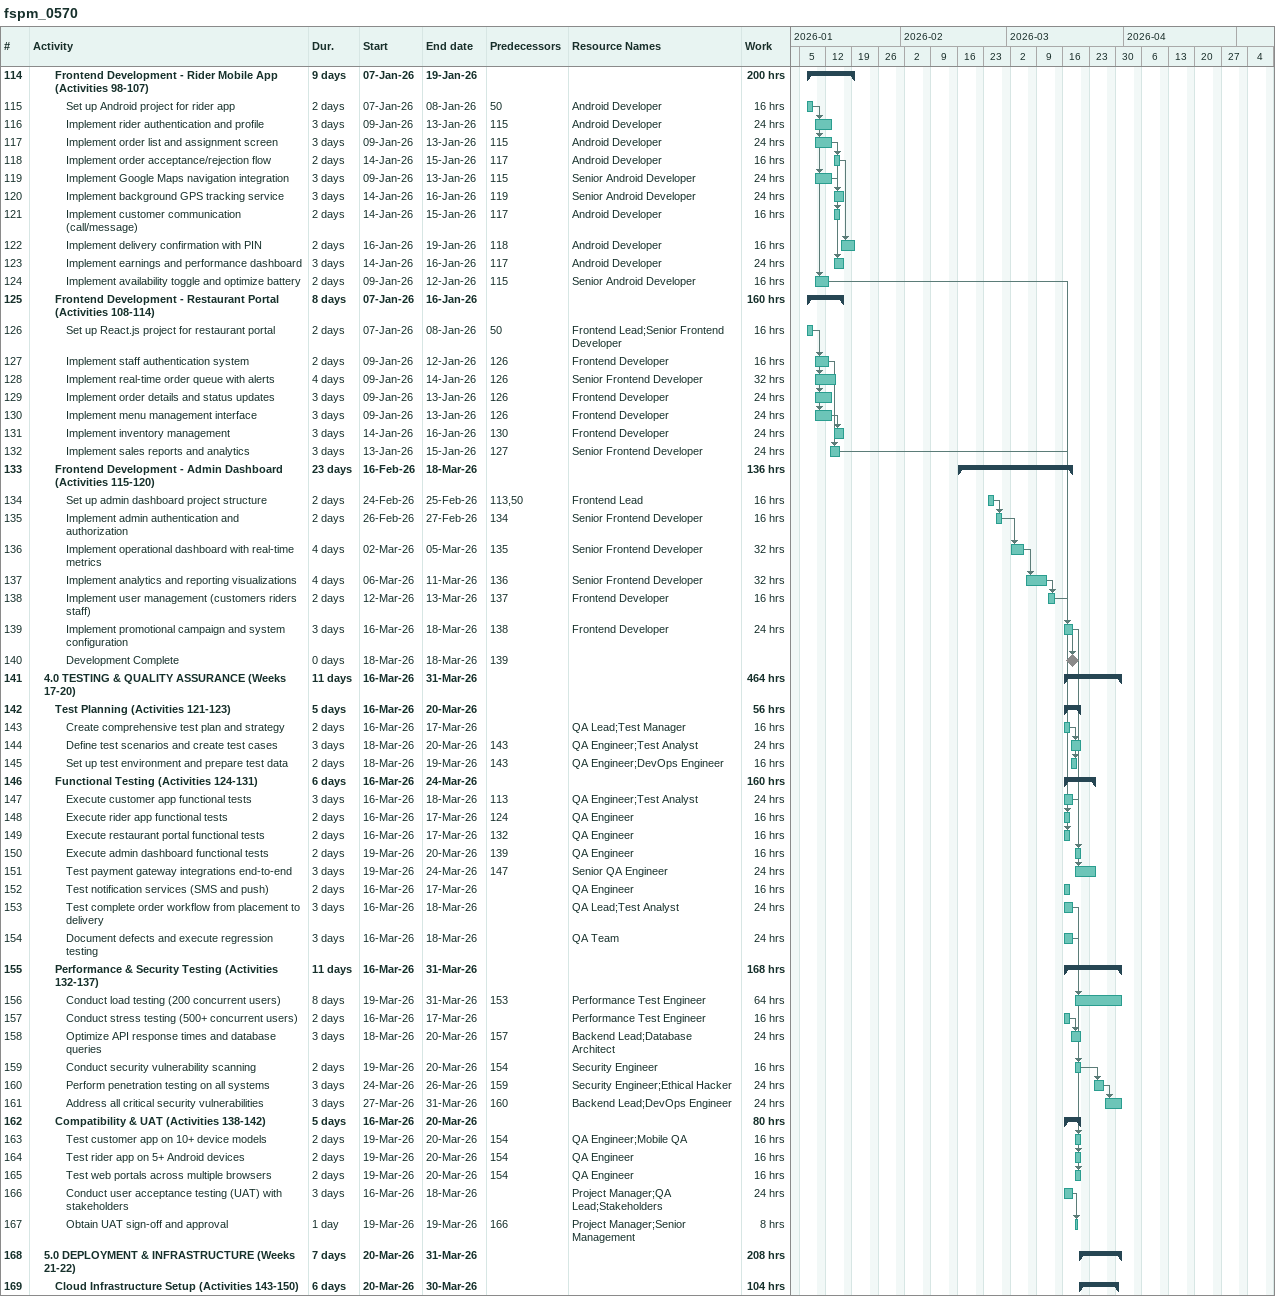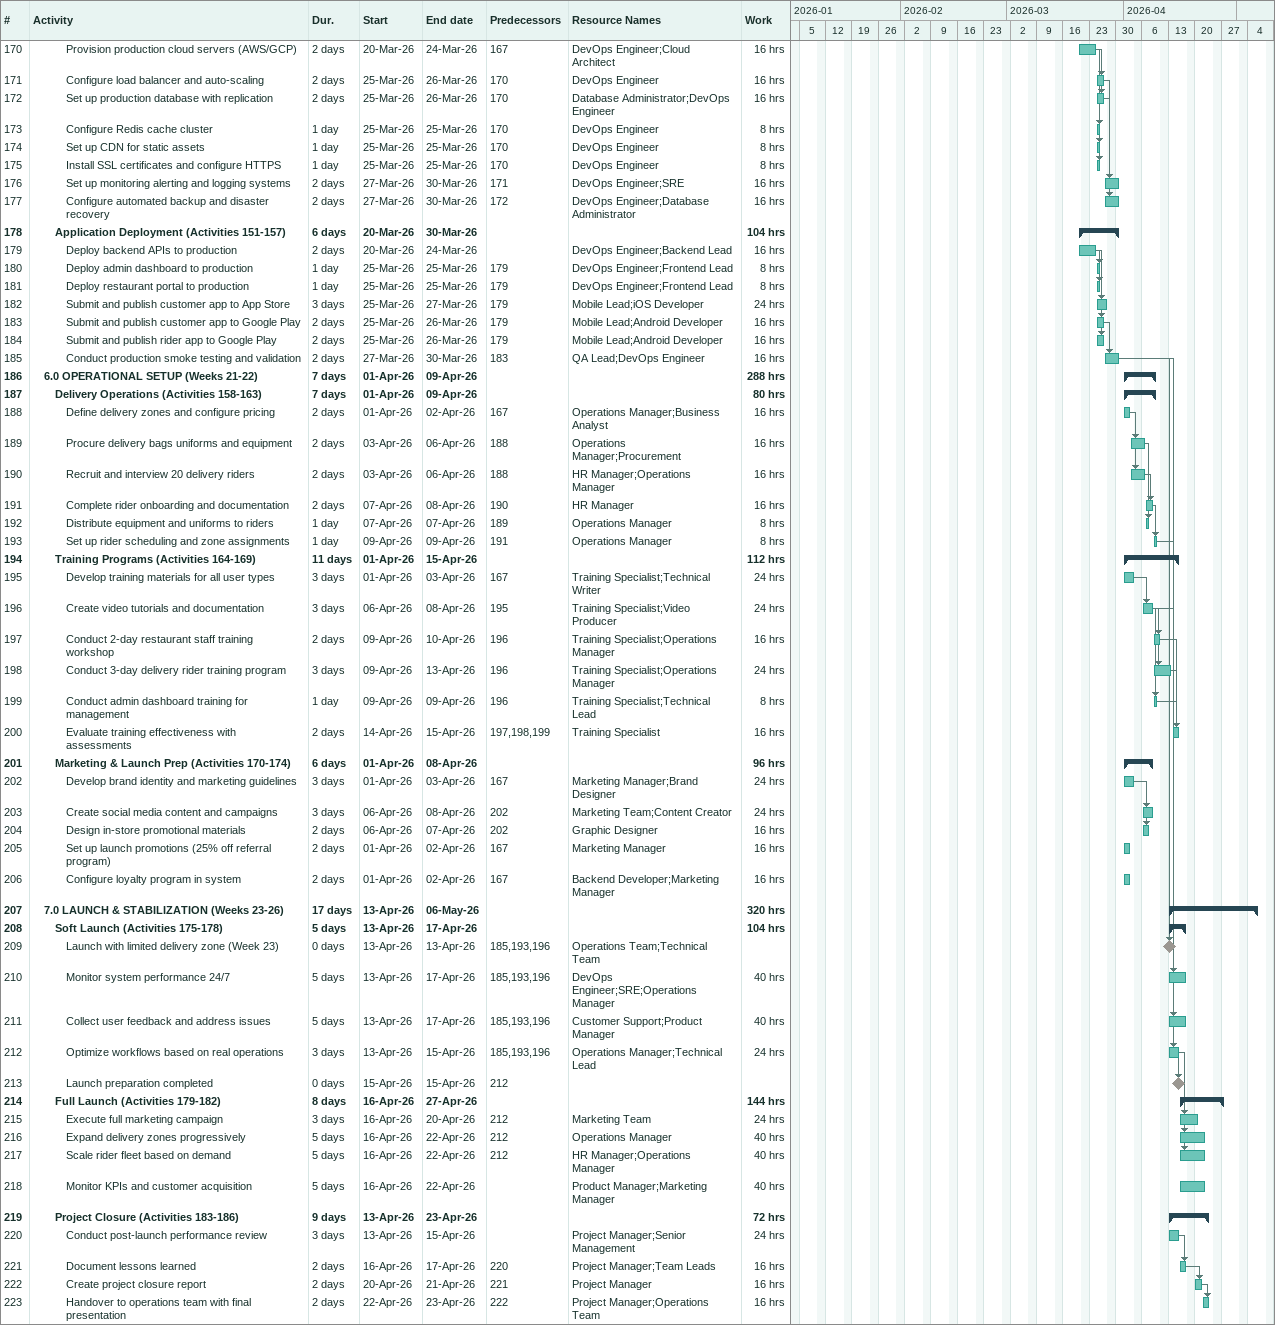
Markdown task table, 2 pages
fspm_0570

| ID | Level | Task | Duration | Start | Finish | Predecessors | Resources | Work (h) |
|---|---|---|---|---|---|---|---|---|
| 114 | 3 | **Frontend Development - Rider Mobile App (Activities 98-107)** | 9d | 2026-01-07 | 2026-01-19 |  |  | 200 |
| 115 | 4 | Set up Android project for rider app | 2d | 2026-01-07 | 2026-01-08 | 50 | Android Developer | 16 |
| 116 | 4 | Implement rider authentication and profile | 3d | 2026-01-09 | 2026-01-13 | 115 | Android Developer | 24 |
| 117 | 4 | Implement order list and assignment screen | 3d | 2026-01-09 | 2026-01-13 | 115 | Android Developer | 24 |
| 118 | 4 | Implement order acceptance/rejection flow | 2d | 2026-01-14 | 2026-01-15 | 117 | Android Developer | 16 |
| 119 | 4 | Implement Google Maps navigation integration | 3d | 2026-01-09 | 2026-01-13 | 115 | Senior Android Developer | 24 |
| 120 | 4 | Implement background GPS tracking service | 3d | 2026-01-14 | 2026-01-16 | 119 | Senior Android Developer | 24 |
| 121 | 4 | Implement customer communication (call/message) | 2d | 2026-01-14 | 2026-01-15 | 117 | Android Developer | 16 |
| 122 | 4 | Implement delivery confirmation with PIN | 2d | 2026-01-16 | 2026-01-19 | 118 | Android Developer | 16 |
| 123 | 4 | Implement earnings and performance dashboard | 3d | 2026-01-14 | 2026-01-16 | 117 | Android Developer | 24 |
| 124 | 4 | Implement availability toggle and optimize battery | 2d | 2026-01-09 | 2026-01-12 | 115 | Senior Android Developer | 16 |
| 125 | 3 | **Frontend Development - Restaurant Portal (Activities 108-114)** | 8d | 2026-01-07 | 2026-01-16 |  |  | 160 |
| 126 | 4 | Set up React.js project for restaurant portal | 2d | 2026-01-07 | 2026-01-08 | 50 | Frontend Lead;Senior Frontend Developer | 16 |
| 127 | 4 | Implement staff authentication system | 2d | 2026-01-09 | 2026-01-12 | 126 | Frontend Developer | 16 |
| 128 | 4 | Implement real-time order queue with alerts | 4d | 2026-01-09 | 2026-01-14 | 126 | Senior Frontend Developer | 32 |
| 129 | 4 | Implement order details and status updates | 3d | 2026-01-09 | 2026-01-13 | 126 | Frontend Developer | 24 |
| 130 | 4 | Implement menu management interface | 3d | 2026-01-09 | 2026-01-13 | 126 | Frontend Developer | 24 |
| 131 | 4 | Implement inventory management | 3d | 2026-01-14 | 2026-01-16 | 130 | Frontend Developer | 24 |
| 132 | 4 | Implement sales reports and analytics | 3d | 2026-01-13 | 2026-01-15 | 127 | Senior Frontend Developer | 24 |
| 133 | 3 | **Frontend Development - Admin Dashboard (Activities 115-120)** | 23d | 2026-02-16 | 2026-03-18 |  |  | 136 |
| 134 | 4 | Set up admin dashboard project structure | 2d | 2026-02-24 | 2026-02-25 | 113, 50 | Frontend Lead | 16 |
| 135 | 4 | Implement admin authentication and authorization | 2d | 2026-02-26 | 2026-02-27 | 134 | Senior Frontend Developer | 16 |
| 136 | 4 | Implement operational dashboard with real-time metrics | 4d | 2026-03-02 | 2026-03-05 | 135 | Senior Frontend Developer | 32 |
| 137 | 4 | Implement analytics and reporting visualizations | 4d | 2026-03-06 | 2026-03-11 | 136 | Senior Frontend Developer | 32 |
| 138 | 4 | Implement user management (customers riders staff) | 2d | 2026-03-12 | 2026-03-13 | 137 | Frontend Developer | 16 |
| 139 | 4 | Implement promotional campaign and system configuration | 3d | 2026-03-16 | 2026-03-18 | 138 | Frontend Developer | 24 |
| 140 | 4 | Development Complete | 0d | 2026-03-18 | 2026-03-18 | 139 |  |  |
| 141 | 2 | **4.0 TESTING & QUALITY ASSURANCE (Weeks 17-20)** | 11d | 2026-03-16 | 2026-03-31 |  |  | 464 |
| 142 | 3 | **Test Planning (Activities 121-123)** | 5d | 2026-03-16 | 2026-03-20 |  |  | 56 |
| 143 | 4 | Create comprehensive test plan and strategy | 2d | 2026-03-16 | 2026-03-17 |  | QA Lead;Test Manager | 16 |
| 144 | 4 | Define test scenarios and create test cases | 3d | 2026-03-18 | 2026-03-20 | 143 | QA Engineer;Test Analyst | 24 |
| 145 | 4 | Set up test environment and prepare test data | 2d | 2026-03-18 | 2026-03-19 | 143 | QA Engineer;DevOps Engineer | 16 |
| 146 | 3 | **Functional Testing (Activities 124-131)** | 6d | 2026-03-16 | 2026-03-24 |  |  | 160 |
| 147 | 4 | Execute customer app functional tests | 3d | 2026-03-16 | 2026-03-18 | 113 | QA Engineer;Test Analyst | 24 |
| 148 | 4 | Execute rider app functional tests | 2d | 2026-03-16 | 2026-03-17 | 124 | QA Engineer | 16 |
| 149 | 4 | Execute restaurant portal functional tests | 2d | 2026-03-16 | 2026-03-17 | 132 | QA Engineer | 16 |
| 150 | 4 | Execute admin dashboard functional tests | 2d | 2026-03-19 | 2026-03-20 | 139 | QA Engineer | 16 |
| 151 | 4 | Test payment gateway integrations end-to-end | 3d | 2026-03-19 | 2026-03-24 | 147 | Senior QA Engineer | 24 |
| 152 | 4 | Test notification services (SMS and push) | 2d | 2026-03-16 | 2026-03-17 |  | QA Engineer | 16 |
| 153 | 4 | Test complete order workflow from placement to delivery | 3d | 2026-03-16 | 2026-03-18 |  | QA Lead;Test Analyst | 24 |
| 154 | 4 | Document defects and execute regression testing | 3d | 2026-03-16 | 2026-03-18 |  | QA Team | 24 |
| 155 | 3 | **Performance & Security Testing (Activities 132-137)** | 11d | 2026-03-16 | 2026-03-31 |  |  | 168 |
| 156 | 4 | Conduct load testing (200 concurrent users) | 8d | 2026-03-19 | 2026-03-31 | 153 | Performance Test Engineer | 64 |
| 157 | 4 | Conduct stress testing (500+ concurrent users) | 2d | 2026-03-16 | 2026-03-17 |  | Performance Test Engineer | 16 |
| 158 | 4 | Optimize API response times and database queries | 3d | 2026-03-18 | 2026-03-20 | 157 | Backend Lead;Database Architect | 24 |
| 159 | 4 | Conduct security vulnerability scanning | 2d | 2026-03-19 | 2026-03-20 | 154 | Security Engineer | 16 |
| 160 | 4 | Perform penetration testing on all systems | 3d | 2026-03-24 | 2026-03-26 | 159 | Security Engineer;Ethical Hacker | 24 |
| 161 | 4 | Address all critical security vulnerabilities | 3d | 2026-03-27 | 2026-03-31 | 160 | Backend Lead;DevOps Engineer | 24 |
| 162 | 3 | **Compatibility & UAT (Activities 138-142)** | 5d | 2026-03-16 | 2026-03-20 |  |  | 80 |
| 163 | 4 | Test customer app on 10+ device models | 2d | 2026-03-19 | 2026-03-20 | 154 | QA Engineer;Mobile QA | 16 |
| 164 | 4 | Test rider app on 5+ Android devices | 2d | 2026-03-19 | 2026-03-20 | 154 | QA Engineer | 16 |
| 165 | 4 | Test web portals across multiple browsers | 2d | 2026-03-19 | 2026-03-20 | 154 | QA Engineer | 16 |
| 166 | 4 | Conduct user acceptance testing (UAT) with stakeholders | 3d | 2026-03-16 | 2026-03-18 |  | Project Manager;QA Lead;Stakeholders | 24 |
| 167 | 4 | Obtain UAT sign-off and approval | 1d | 2026-03-19 | 2026-03-19 | 166 | Project Manager;Senior Management | 8 |
| 168 | 2 | **5.0 DEPLOYMENT & INFRASTRUCTURE (Weeks 21-22)** | 7d | 2026-03-20 | 2026-03-31 |  |  | 208 |
| 169 | 3 | **Cloud Infrastructure Setup (Activities 143-150)** | 6d | 2026-03-20 | 2026-03-30 |  |  | 104 |
| 170 | 4 | Provision production cloud servers (AWS/GCP) | 2d | 2026-03-20 | 2026-03-24 | 167 | DevOps Engineer;Cloud Architect | 16 |
| 171 | 4 | Configure load balancer and auto-scaling | 2d | 2026-03-25 | 2026-03-26 | 170 | DevOps Engineer | 16 |
| 172 | 4 | Set up production database with replication | 2d | 2026-03-25 | 2026-03-26 | 170 | Database Administrator;DevOps Engineer | 16 |
| 173 | 4 | Configure Redis cache cluster | 1d | 2026-03-25 | 2026-03-25 | 170 | DevOps Engineer | 8 |
| 174 | 4 | Set up CDN for static assets | 1d | 2026-03-25 | 2026-03-25 | 170 | DevOps Engineer | 8 |
| 175 | 4 | Install SSL certificates and configure HTTPS | 1d | 2026-03-25 | 2026-03-25 | 170 | DevOps Engineer | 8 |
| 176 | 4 | Set up monitoring alerting and logging systems | 2d | 2026-03-27 | 2026-03-30 | 171 | DevOps Engineer;SRE | 16 |
| 177 | 4 | Configure automated backup and disaster recovery | 2d | 2026-03-27 | 2026-03-30 | 172 | DevOps Engineer;Database Administrator | 16 |
| 178 | 3 | **Application Deployment (Activities 151-157)** | 6d | 2026-03-20 | 2026-03-30 |  |  | 104 |
| 179 | 4 | Deploy backend APIs to production | 2d | 2026-03-20 | 2026-03-24 |  | DevOps Engineer;Backend Lead | 16 |
| 180 | 4 | Deploy admin dashboard to production | 1d | 2026-03-25 | 2026-03-25 | 179 | DevOps Engineer;Frontend Lead | 8 |
| 181 | 4 | Deploy restaurant portal to production | 1d | 2026-03-25 | 2026-03-25 | 179 | DevOps Engineer;Frontend Lead | 8 |
| 182 | 4 | Submit and publish customer app to App Store | 3d | 2026-03-25 | 2026-03-27 | 179 | Mobile Lead;iOS Developer | 24 |
| 183 | 4 | Submit and publish customer app to Google Play | 2d | 2026-03-25 | 2026-03-26 | 179 | Mobile Lead;Android Developer | 16 |
| 184 | 4 | Submit and publish rider app to Google Play | 2d | 2026-03-25 | 2026-03-26 | 179 | Mobile Lead;Android Developer | 16 |
| 185 | 4 | Conduct production smoke testing and validation | 2d | 2026-03-27 | 2026-03-30 | 183 | QA Lead;DevOps Engineer | 16 |
| 186 | 2 | **6.0 OPERATIONAL SETUP (Weeks 21-22)** | 7d | 2026-04-01 | 2026-04-09 |  |  | 288 |
| 187 | 3 | **Delivery Operations (Activities 158-163)** | 7d | 2026-04-01 | 2026-04-09 |  |  | 80 |
| 188 | 4 | Define delivery zones and configure pricing | 2d | 2026-04-01 | 2026-04-02 | 167 | Operations Manager;Business Analyst | 16 |
| 189 | 4 | Procure delivery bags uniforms and equipment | 2d | 2026-04-03 | 2026-04-06 | 188 | Operations Manager;Procurement | 16 |
| 190 | 4 | Recruit and interview 20 delivery riders | 2d | 2026-04-03 | 2026-04-06 | 188 | HR Manager;Operations Manager | 16 |
| 191 | 4 | Complete rider onboarding and documentation | 2d | 2026-04-07 | 2026-04-08 | 190 | HR Manager | 16 |
| 192 | 4 | Distribute equipment and uniforms to riders | 1d | 2026-04-07 | 2026-04-07 | 189 | Operations Manager | 8 |
| 193 | 4 | Set up rider scheduling and zone assignments | 1d | 2026-04-09 | 2026-04-09 | 191 | Operations Manager | 8 |
| 194 | 3 | **Training Programs (Activities 164-169)** | 11d | 2026-04-01 | 2026-04-15 |  |  | 112 |
| 195 | 4 | Develop training materials for all user types | 3d | 2026-04-01 | 2026-04-03 | 167 | Training Specialist;Technical Writer | 24 |
| 196 | 4 | Create video tutorials and documentation | 3d | 2026-04-06 | 2026-04-08 | 195 | Training Specialist;Video Producer | 24 |
| 197 | 4 | Conduct 2-day restaurant staff training workshop | 2d | 2026-04-09 | 2026-04-10 | 196 | Training Specialist;Operations Manager | 16 |
| 198 | 4 | Conduct 3-day delivery rider training program | 3d | 2026-04-09 | 2026-04-13 | 196 | Training Specialist;Operations Manager | 24 |
| 199 | 4 | Conduct admin dashboard training for management | 1d | 2026-04-09 | 2026-04-09 | 196 | Training Specialist;Technical Lead | 8 |
| 200 | 4 | Evaluate training effectiveness with assessments | 2d | 2026-04-14 | 2026-04-15 | 197, 198, 199 | Training Specialist | 16 |
| 201 | 3 | **Marketing & Launch Prep (Activities 170-174)** | 6d | 2026-04-01 | 2026-04-08 |  |  | 96 |
| 202 | 4 | Develop brand identity and marketing guidelines | 3d | 2026-04-01 | 2026-04-03 | 167 | Marketing Manager;Brand Designer | 24 |
| 203 | 4 | Create social media content and campaigns | 3d | 2026-04-06 | 2026-04-08 | 202 | Marketing Team;Content Creator | 24 |
| 204 | 4 | Design in-store promotional materials | 2d | 2026-04-06 | 2026-04-07 | 202 | Graphic Designer | 16 |
| 205 | 4 | Set up launch promotions (25% off referral program) | 2d | 2026-04-01 | 2026-04-02 | 167 | Marketing Manager | 16 |
| 206 | 4 | Configure loyalty program in system | 2d | 2026-04-01 | 2026-04-02 | 167 | Backend Developer;Marketing Manager | 16 |
| 207 | 2 | **7.0 LAUNCH & STABILIZATION (Weeks 23-26)** | 17d | 2026-04-13 | 2026-05-06 |  |  | 320 |
| 208 | 3 | **Soft Launch (Activities 175-178)** | 5d | 2026-04-13 | 2026-04-17 |  |  | 104 |
| 209 | 4 | Launch with limited delivery zone (Week 23) | 0d | 2026-04-13 | 2026-04-13 | 185, 193, 196 | Operations Team;Technical Team |  |
| 210 | 4 | Monitor system performance 24/7 | 5d | 2026-04-13 | 2026-04-17 | 185, 193, 196 | DevOps Engineer;SRE;Operations Manager | 40 |
| 211 | 4 | Collect user feedback and address issues | 5d | 2026-04-13 | 2026-04-17 | 185, 193, 196 | Customer Support;Product Manager | 40 |
| 212 | 4 | Optimize workflows based on real operations | 3d | 2026-04-13 | 2026-04-15 | 185, 193, 196 | Operations Manager;Technical Lead | 24 |
| 213 | 4 | Launch preparation completed | 0d | 2026-04-15 | 2026-04-15 | 212 |  |  |
| 214 | 3 | **Full Launch (Activities 179-182)** | 8d | 2026-04-16 | 2026-04-27 |  |  | 144 |
| 215 | 4 | Execute full marketing campaign | 3d | 2026-04-16 | 2026-04-20 | 212 | Marketing Team | 24 |
| 216 | 4 | Expand delivery zones progressively | 5d | 2026-04-16 | 2026-04-22 | 212 | Operations Manager | 40 |
| 217 | 4 | Scale rider fleet based on demand | 5d | 2026-04-16 | 2026-04-22 | 212 | HR Manager;Operations Manager | 40 |
| 218 | 4 | Monitor KPIs and customer acquisition | 5d | 2026-04-16 | 2026-04-22 |  | Product Manager;Marketing Manager | 40 |
| 219 | 3 | **Project Closure (Activities 183-186)** | 9d | 2026-04-13 | 2026-04-23 |  |  | 72 |
| 220 | 4 | Conduct post-launch performance review | 3d | 2026-04-13 | 2026-04-15 |  | Project Manager;Senior Management | 24 |
| 221 | 4 | Document lessons learned | 2d | 2026-04-16 | 2026-04-17 | 220 | Project Manager;Team Leads | 16 |
| 222 | 4 | Create project closure report | 2d | 2026-04-20 | 2026-04-21 | 221 | Project Manager | 16 |
| 223 | 4 | Handover to operations team with final presentation | 2d | 2026-04-22 | 2026-04-23 | 222 | Project Manager;Operations Team | 16 |
